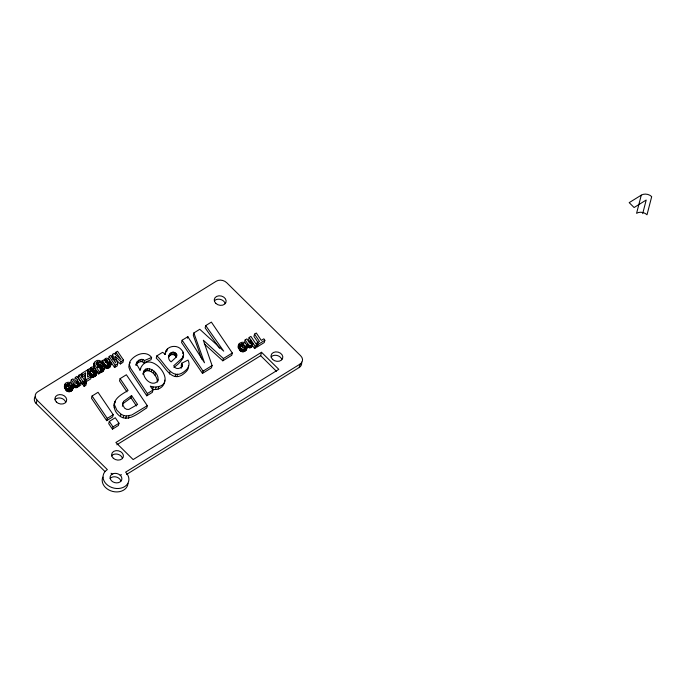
<?xml version="1.0" encoding="UTF-8"?>
<svg xmlns="http://www.w3.org/2000/svg" width="686" height="686" viewBox="0 0 686 686"><rect width="100%" height="100%" fill="white"/><g stroke="black" fill="none" stroke-linecap="round" stroke-linejoin="round"><path stroke-width="1.03" d="M98.184 365.527C97.978 367.396 100.533 369.805 102.154 368.211C103.286 365.132 97.481 362.611 97.798 367.044M143.614 372.044C142.894 378.578 151.846 387.007 157.514 381.416C161.373 372.875 144.48 361.814 143.031 374.307L144.309 370.329M67.168 384.091L66.371 386.724C65.985 380.979 75.168 384.52 65.873 387.058L65.281 389.322C66.928 393.61 74.611 391.56 72.253 386.998M72.682 389.151C76.549 381.373 62.289 379.006 64.647 388.379L66.396 387.659M240.409 346.01C240.812 340.942 248.452 345.075 239.706 347.099L239.122 349.363C241.918 354.816 249.447 349.851 246.677 344.766C244.345 339.767 236.361 342.777 238.479 348.419L239.02 344.192M122.751 404.783L123.583 401.396L131.575 395.548L137.603 404.474L128.899 409.405L126.61 409.336L124.5 408.041L122.751 404.783L122.365 406.292M87.782 369.694L88.734 370.406L88.142 372.67C89.892 379.384 98.355 377.832 96.7 370.886L94.917 371.795C95.62 373.158 92.996 374.024 92.627 372.498C99.384 370.389 91.727 363.374 90.2 369.222L89.437 368.674L87.782 369.694L87.396 371.212M109.083 363.014C109.794 364.377 107.162 365.244 106.802 363.717C113.559 361.608 105.901 354.593 104.375 360.45L103.612 359.893L101.957 360.922L101.374 363.186C104.143 369.325 111.646 370.852 110.875 362.114L109.083 363.014L108.697 364.523M181.773 367.173L182.236 364.472L181.756 363.237L188.015 360.073A11.902 9.27 14.5 0 1 186.909 369.205C172.58 383.774 166.063 363.846 156.811 355.905L162.599 352.321L165.275 354.259C165.206 346.31 176.276 343.84 181.07 349.38C187.861 355.768 179.26 363.76 173.875 367.362M136.102 365.406L136.591 362.74C137.715 360.484 140.39 358.958 142.902 359.447L144.514 360.527L151.615 357.44C145.715 349.637 133.933 354.799 129.808 361.779L129.397 364.746L130.623 368.322L147.37 393.541L146.787 395.813L130.04 370.594L128.805 367.01L129.217 364.052L130.229 362.637M251.522 344.381L251.831 341.534L249.181 337.452L250.879 336.397L256.864 345.23L256.272 347.493L254.575 348.548L252.448 345.401C252.148 348.214 248.066 348.66 247.097 345.95M96.306 374.942L96.983 371.795M110.472 366.161L111.158 363.014M99.504 371.821C102.626 373.347 104.392 369.823 104.375 367.19C104.375 363.717 98.321 360.553 97.129 364.935L96.177 362.877L97.481 361.899L98.441 362.242L100.473 361.359L99.281 360.424L97.069 360.424L94.814 361.796L93.536 365.715L98.673 373.939L100.267 372.952L100.851 370.689L100.087 369.548L103.192 369.454L104.375 367.19M164.674 380.121C165.052 386.424 158.389 390.754 152.584 389.279L153.175 387.007C182.913 387.984 148.905 344.646 139.91 369.968L136.497 363.897M93.536 365.715L94.239 362.602M79.173 386.021L80.794 385.018L81.377 382.754L77.038 376.357L75.34 377.403C81.308 382.805 75.846 387.341 73.008 378.852L71.31 379.907L70.718 382.171C72.056 387.71 79.122 390.523 79.199 382.925L79.765 383.748L79.173 386.021L78.607 385.189L78.427 385.952M240.795 344.492L240.237 347.699M64.441 387.341L65.179 384.151M238.282 347.382L239.5 343.394M114.039 405.675C114.245 397.76 122.271 394.116 128.085 390.437L120.101 378.646L126.37 374.762L147.301 405.683L146.71 407.947C138.864 412.603 127.099 423.837 118.112 414.653C114.493 411.291 113.181 406.155 114.939 401.559M79.199 382.925L78.144 386.552M104.958 471.505L36.178 403.557L37.061 400.152A7.477 5.831 14.5 0 1 37.619 391.877L216.262 281.226A7.477 5.831 14.5 0 1 226.689 282.692L300.674 355.785A7.477 5.831 14.5 0 1 300.108 364.069L299.233 367.464L126.533 474.446M65.659 383.354L65.076 385.626L65.847 384.975M64.647 388.379L65.024 385.069M66.593 386.904L67.52 383.791M66.156 390.377L66.748 388.113L65.873 387.058M66.576 386.355L67.494 385.849L68.077 383.585M66.748 390.891L67.331 388.619L66.748 388.113M68.737 383.594L68.154 385.858L67.494 385.849M67.357 391.286L67.94 389.022L67.331 388.619M68.823 386.089L69.406 383.826M67.983 391.569L68.574 389.296L67.94 389.022M68.634 391.732L69.226 389.459L71.704 388.953L73.265 386.887M69.286 391.775L69.878 389.511M71.293 386.175L70.709 388.439L70.315 387.701L70.898 385.438C66.371 386.287 69.012 389.168 71.207 387.367L70.898 385.438M69.921 391.706L70.504 389.442M70.812 388.876L71.207 387.367M70.529 391.526L71.112 389.254M71.112 391.226L71.704 388.953M72.45 386.244L72.845 384.726M72.527 387.633L73.119 385.361M71.893 390.617L72.484 388.353M73.179 385.789L73.762 383.525L71.31 379.907M75.34 377.403L74.757 379.675L77.449 383.894L78.041 381.63M72.682 388.285L73.273 386.021M72.416 389.931L72.999 387.659M74.114 387.024L74.697 384.76L73.762 383.525M74.817 387.547L75.4 385.275L74.697 384.76M76.532 382.299L77.124 380.035M75.614 387.796L76.206 385.523L78.736 384.28M84.387 382.162L84.772 380.644L80.442 374.247L78.736 375.302L78.153 377.574L82.483 383.971L84.189 382.917M76.446 387.762L77.029 385.498M77.758 383.748L78.144 382.231M77.244 387.427L77.827 385.163M77.758 387.033L78.341 384.76M85.038 375.293L85.064 380.91L85.767 381.939L90.706 378.878L91.289 376.614L90.381 375.259L87.559 377.008L87.585 371.478L86.796 370.311L81.651 373.501L81.059 375.765L82.003 377.163L85.038 375.293L85.621 373.021L82.594 374.899L82.003 377.163M82.483 383.971L83.075 381.699L84.772 380.644M83.658 382.565L83.075 384.837L84.138 386.398L85.836 385.343L86.427 383.08L85.364 381.51L83.658 382.565L84.721 384.134L84.138 386.398M85.064 380.91L85.621 373.021M85.767 381.939L86.35 379.667L91.289 376.614M90.098 369.643L90.492 368.125M90.441 369.188L90.826 367.679M89.309 374.222L89.9 371.958L88.734 370.406M90.681 369.591L91.272 367.327M90.886 370.937L91.504 369.085L92.584 368.648L93.468 369.291L93.099 371.152M90.809 371.683L91.504 369.085M90.921 371.358L91.838 368.811M91.255 371.083L92.198 368.665M90.466 375.937L91.058 373.664L89.9 371.958M91.615 370.929L92.584 368.648M90.964 376.503L91.547 374.239L91.058 373.664M92.884 371.555L92.361 371.015L92.953 368.751M92.661 371.22L93.245 368.957M93.888 366.736L94.128 363.443M92.713 371.761L93.485 369.643M93.082 370.8L93.468 369.291M91.692 376.991L92.276 374.719L91.547 374.239M94.033 371.272L93.45 373.544L94.745 372.146L94.719 370.903M92.619 377.206L93.202 374.933L95.44 374.256L96.889 372.67M96.023 364.009L96.417 362.5M96.46 363.657L96.855 362.148M93.142 377.189L93.725 374.916M94.471 372.592L95.054 370.329M94.745 372.146L95.431 369.051M94.522 373.304L95.448 369.454M96.263 364.42L96.898 364.163L97.481 361.899M93.682 377.068L94.274 374.805M94.659 373.656L95.045 372.146M97.138 365.406L97.987 361.934M97.481 364.995L97.866 363.486M98.055 363.752L98.441 362.242M94.848 376.52L95.44 374.256M96.306 372.404L96.7 370.886M97.798 367.636L98.381 365.038M95.8 375.765L96.383 373.501M97.798 367.31L98.75 364.695M98.158 366.967L99.273 364.506M99.873 362.637L100.267 361.128M100.079 362.868L100.473 361.359M98.69 366.77L99.307 366.796L99.89 364.532M92.087 396.002L91.495 398.266L106.673 420.664L112.624 416.968L113.207 414.704L98.038 392.306L92.087 396.002L107.256 418.391L106.673 420.664M102.248 367.096L101.665 369.368L99.967 367.053L100.55 364.789M98.673 373.939L99.256 371.675L100.851 370.689M100.61 367.567L101.202 365.295M101.005 368.03L101.597 365.767M102.317 363.889L102.9 361.625L101.957 360.922M100.328 372.078L100.919 369.805M101.357 368.605L101.948 366.341M101.151 372.138L101.742 369.874M101.768 369.72L102.154 368.211M104.272 360.862L104.666 359.353M103.483 365.449L104.066 363.177L102.9 361.625M101.922 372.018L102.514 369.754M105.052 360.056L105.438 358.546M102.6 371.726L103.192 369.454M105.284 361.822L106.373 359.884L107.659 360.862C107.016 363.434 104.521 362.242 105.678 360.304M103.243 371.152L103.835 368.879M106.013 360.03L105.421 362.302L106.836 362.448L107.419 360.176M103.663 370.38L104.246 368.108M105.781 362.148L106.373 359.884M104.641 367.156L105.224 364.892L104.066 363.177M106.167 362.131L106.759 359.867M105.129 367.722L105.721 365.458L105.224 364.892M106.536 362.234L107.119 359.97M107.059 362.774L107.642 360.51M105.867 368.211L106.45 365.947L105.721 365.458M115.377 359.361L120.393 363.94L122.948 362.362L123.531 360.09L117.546 351.266L115.934 352.261L121.07 359.558L114.236 353.316L112.538 354.362L115.582 362.885L110.823 355.425L109.194 356.437L108.602 358.709L114.588 367.542L117.16 365.947L117.752 363.674L115.248 356.437L114.862 357.955M108.208 362.5L107.616 364.763L108.92 363.374L108.885 362.131M106.784 368.425L107.376 366.153L109.606 365.475L111.063 363.897M107.308 368.408L107.899 366.144M108.645 363.812L109.606 360.27M108.92 363.374L109.623 360.682M107.856 368.288L108.439 366.024M108.825 364.883L109.22 363.366M109.023 367.747L109.606 365.475M112.538 354.362L111.955 356.634L112.967 359.473M109.966 366.984L110.557 364.72M115.342 354.533L115.934 352.261M114.588 367.542L115.171 365.269L117.752 363.674M120.393 363.94L120.985 361.676L123.531 360.09M120.101 378.646L119.51 380.91L126.927 391.86M109.314 421.427L108.731 423.699L112.453 429.17L118.404 425.483L118.995 423.219L115.274 417.74L109.314 421.427L113.036 426.906L112.453 429.17M114.21 407.767L114.631 403.411M122.434 404.543L122.82 403.034M123.583 401.396L122.991 403.66L130.983 397.811L131.575 395.548M120.47 416.531L121.053 414.267L116.877 410.228L114.802 405.503M136.197 364.257L136.591 362.74M136 365.012L137.414 361.428M123.077 417.757L123.66 415.484L121.053 414.267M136.831 363.691L138.358 362.474L138.949 360.201M125.778 418.306L126.37 416.033L131.798 415.004L147.301 405.683M138.358 362.474L140.57 361.599L141.153 359.335M151.615 357.44L151.031 359.713L143.923 362.8L142.319 361.711L142.902 359.447M128.428 418.151L129.011 415.888M143.923 362.8L144.514 360.527M143.726 372.601L144.986 371.392L145.578 369.119M144.986 371.392L146.847 370.714L147.43 368.451M146.847 370.714L149.008 370.8L149.591 368.536M158.063 379.71L157.48 381.973C157.326 377.806 154.719 373.981 151.306 371.709L151.889 369.445M156.811 355.905L156.228 358.169C165.48 366.11 171.989 386.046 186.318 371.469A11.902 9.27 14.5 0 0 188.418 365.518M153.57 373.493L154.161 371.229M154.95 375.131L155.542 372.858M153.175 387.007L150.285 386.115L152.952 390.085L152.369 392.358L146.787 395.813M155.465 389.511L156.048 387.238M165.523 352.244L164.94 354.516L165.695 352.681M165.892 351.927L166.278 350.417M166.878 351.103L167.461 348.84M158.166 389.091L158.749 386.827M169.039 354.962L168.456 357.226C169.699 354.079 174.69 353.401 176.122 356.737L176.705 354.465C172.28 347.751 164.683 357.535 171.14 361.848L175.436 357.843L176.765 355.7L176.705 354.465M169.245 356.025L169.836 353.762M170.411 355.074L170.994 352.801M171.68 354.551L172.263 352.278M173.026 354.49L173.609 352.218M174.295 354.842L174.887 352.578M169.399 374.05L169.982 371.786M175.342 355.58L175.933 353.307M176.371 357.209L176.765 355.7M222.813 360.81L231.739 355.279L232.322 353.016L211.374 322.111L205.723 325.601L223.705 351.138L199.789 329.28L193.855 332.959L204.488 362.774L187.835 336.689L182.133 340.222L181.541 342.486L202.473 373.407L211.502 367.816L212.085 365.544L203.339 340.222L223.396 358.538L222.813 360.81L204.299 343.9M175.179 376.503L175.77 374.23M182.733 353.71L183.128 352.201M177.014 376.451L177.597 374.179M187.45 338.198L187.835 336.689M181.756 363.237L181.173 365.501L181.644 366.744L182.236 364.472M181.121 368.279L182.167 365.655M193.855 332.959L193.272 335.222L201.77 359.078M205.723 325.601L205.14 327.874L219.52 348.299M202.473 373.407L203.065 371.143L212.085 365.544M240.349 346.439L241.009 344.132M240.417 346.396L241.361 343.832M239.997 350.417L240.589 348.154L239.706 347.099M240.769 346.104L241.918 343.626M240.589 350.932L241.172 348.668L240.589 348.154M241.335 345.89L241.987 345.898L242.578 343.635M241.198 351.326L241.781 349.063L241.172 348.668M242.853 345.375L243.247 343.866M241.824 351.609L242.415 349.337L241.781 349.063M251.916 342.871C249.97 345.933 247.912 339.793 246.857 338.884L245.151 339.939L244.568 342.211L245.579 343.703M242.475 351.772L243.067 349.5L245.545 349.002L247.106 346.927M243.127 351.824L243.71 349.551M244.739 345.478L244.147 347.742L244.55 348.488L245.134 346.216L244.739 345.478C240.211 346.327 242.853 349.208 245.048 347.408L245.134 346.216M243.762 351.755L244.345 349.483M244.833 348.385L245.228 346.867M244.37 351.566L244.953 349.303M244.953 351.266L245.545 349.002M246.566 346.919L246.96 345.401M245.734 350.657L246.317 348.394M249.181 337.452L248.589 339.716L251.248 343.806L251.831 341.534M245.151 339.939L247.689 343.686L246.257 349.971M247.989 347.099L248.572 344.826L247.689 343.686M248.675 347.596L249.267 345.332L248.572 344.826M250.313 342.254L250.896 339.982M249.464 347.836L250.056 345.572L252.165 344.826L253.031 343.137L255.158 346.284L254.575 348.548M250.287 347.811L250.87 345.538M251.582 343.72L251.976 342.203M251.067 347.476L251.659 345.212M254.532 334.133L259.514 341.491L257.001 343.051L256.41 345.315L257.413 346.79L264.264 342.546L264.847 340.282L263.844 338.807L261.297 340.385L256.315 333.027L254.532 334.133L253.94 336.406L258.373 342.94M251.573 347.09L252.165 344.826M251.959 346.644L252.542 344.372M252.242 346.087L253.031 343.137M257.413 346.79L258.005 344.526L264.847 340.282M116.817 444.785L260.654 355.682L261.529 352.287L278.799 369.342L133.144 459.569L115.874 442.513L261.529 352.287M641.273 195.158L636.582 213.303A7.477 5.831 14.5 0 1 647.009 214.769L651.7 196.625A7.477 5.831 14.5 0 0 641.273 195.158L629.182 202.644L634.113 207.524L646.203 200.029L642.688 213.638M182.639 358.812L182.991 355.897M183.634 355.065L182.262 358.101L173.755 365.707C174.913 369.214 179.363 369.377 181.516 366.77M91.281 369.428L91.881 371.392L93.107 370.251M140.03 370.406L140.741 368.571M114.356 403.822L115.051 402.193M93.656 364.866L94.231 364.06M68.54 388.808L70.315 387.701M79.765 383.748L81.377 382.754M84.721 384.134L86.427 383.08M107.256 418.391L113.207 414.704M147.37 393.541L152.952 390.085M113.036 426.906L118.995 423.219M223.396 358.538L232.322 353.016M255.158 346.284L256.864 345.23M300.108 364.069L125.598 472.165A13.085 10.196 14.5 0 1 124.612 486.657A13.085 10.196 14.5 0 1 106.356 484.084A13.085 10.196 14.5 0 1 107.35 469.601L37.061 400.152M120.221 475.287L121.473 474.721M65.23 386.107L66.979 385.386L66.902 384.889M239.071 346.147L240.82 345.435M140.57 361.599L142.319 361.711M96.898 364.163L97.858 364.506M123.66 415.484L126.37 416.033M106.45 365.947L107.376 366.153M92.276 374.719L93.202 374.933M242.415 349.337L243.067 349.5M68.574 389.296L69.226 389.459M249.267 345.332L250.056 345.572M75.4 385.275L76.206 385.523M241.987 345.898L242.655 346.13M149.008 370.8L151.306 371.709M99.307 366.796L99.967 367.053M111.046 473.254L112.195 474.155M115.248 356.437L120.985 361.676M260.654 355.682L276.415 371.263M85.647 378.638L86.35 379.667M257.001 343.051L258.005 344.526M99.256 371.675L94.471 364.472M78.736 375.302L83.075 381.699M182.133 340.222L203.065 371.143M109.194 356.437L115.171 365.269M130.983 397.811L136.463 405.932M81.651 373.501L82.594 374.899M110.283 364.377L110.566 365.286M103.543 368.433L103.783 369.454M128.008 483.347A13.085 10.196 14.5 0 1 112.718 491.442A13.085 10.196 14.5 0 1 102.814 477.122M214.332 300.897A6.037 4.708 14.5 0 1 220.42 299.413A6.037 4.708 14.5 0 1 225.154 303.572M271.099 356.96A5.985 4.665 14.5 0 1 277.135 355.494A5.985 4.665 14.5 0 1 281.826 359.618M111.544 455.89A5.985 4.665 14.5 0 1 117.443 454.166A5.985 4.665 14.5 0 1 122.365 458.111M110.146 478.468A5.985 4.665 14.5 0 1 111.149 477.627L112.427 477.053A5.985 4.665 14.5 0 1 118.326 477.885L119.493 478.802A5.985 4.665 14.5 0 1 120.882 481.118M301.523 362.079A7.477 5.831 14.5 0 1 299.233 367.464M36.178 403.557A7.477 5.831 14.5 0 1 35.483 396.328M55.017 399.621A5.985 4.665 14.5 0 1 61.08 398.206A5.985 4.665 14.5 0 1 65.719 402.373M113.301 473.657L112.032 474.223A5.985 4.665 14.5 0 0 111.578 480.852A5.985 4.665 14.5 0 0 119.921 482.026A5.985 4.665 14.5 0 0 120.376 475.398L119.201 474.489A5.985 4.665 14.5 0 0 113.301 473.657M272.531 359.344A5.985 4.665 14.5 0 0 282.546 358.632A5.985 4.665 14.5 0 0 275.712 351.884A5.985 4.665 14.5 0 0 272.531 359.344M215.764 303.332A6.037 4.708 14.5 0 0 225.865 302.612A6.037 4.708 14.5 0 0 218.971 295.803A6.037 4.708 14.5 0 0 215.764 303.332M113.336 458.282A5.985 4.665 14.5 0 0 123.231 457.15A5.985 4.665 14.5 0 0 116.02 450.651A5.985 4.665 14.5 0 0 113.336 458.282M56.363 401.996A5.985 4.665 14.5 0 0 66.396 401.387A5.985 4.665 14.5 0 0 59.656 394.579A5.985 4.665 14.5 0 0 56.363 401.996"/></g></svg>
